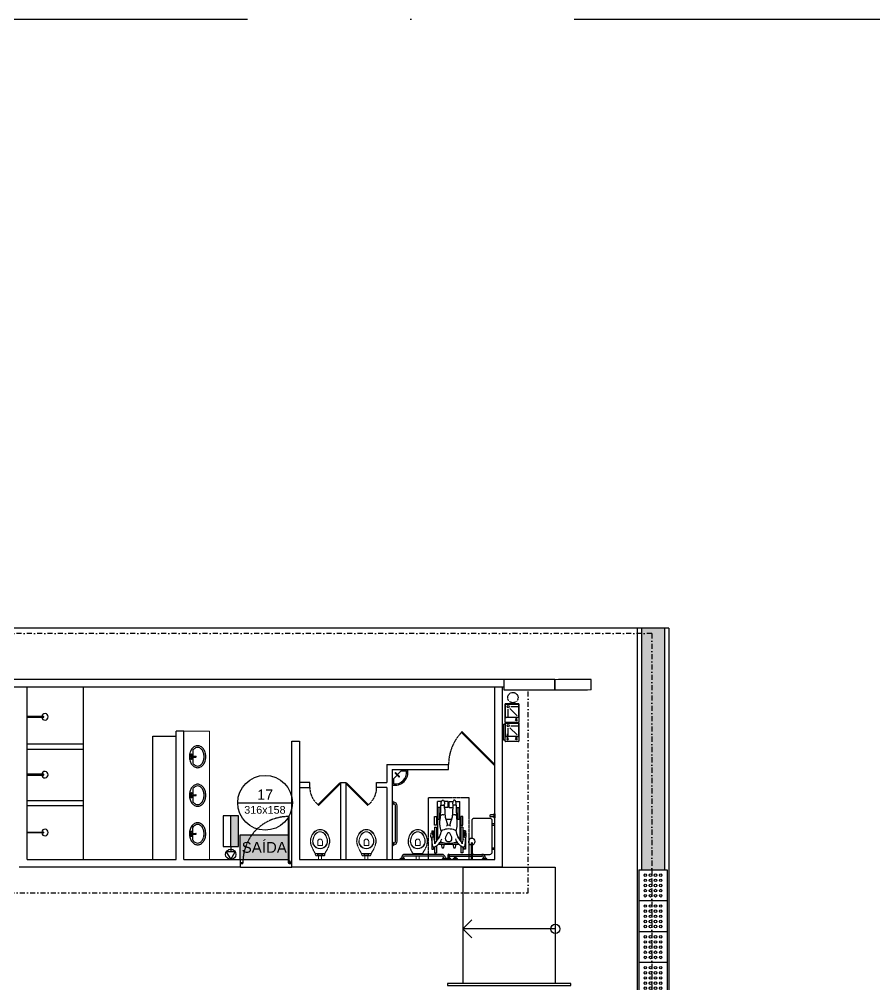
# Model space of a CAD drawing. Header units: centimetres. Extents: x -1927 to 15906, y 300 to 5931.
# Drawn here: x 9848 to 11511, y 4053 to 5931 of the extents above; entities that cross this region are included whole.
import ezdxf
from ezdxf.enums import TextEntityAlignment as Align

# ---------------------------------------------------------------- set-up
doc = ezdxf.new("R2010")
doc.units = ezdxf.units.CM
doc.header["$LTSCALE"] = 10
for name, pattern in [('DASHDOT', [25.4, 12.7, -6.35, 0, -6.35]), ('DASHDOTX2', [2, 1, -0.5, 0, -0.5]), ('HIDDEN', [9.525, 6.35, -3.175]), ('HIDDEN2', [0.1875, 0.125, -0.0625])]:
    doc.linetypes.add(name, pattern=pattern)
for name, color, linetype in [('_TERREO', 7, 'Continuous'), ('A-03_ILU', 3, 'Continuous'), ('ARQ_ALVENARIA', 1, 'Continuous'), ('ARQ_ESTRUTURA', 5, 'Continuous'), ('ARQ_PISO', 7, 'Continuous'), ('ARQ_REBOCO', 4, 'Continuous'), ('ARQ_VISTA0', 8, 'Continuous'), ('BL-SAN-01', 1, 'Continuous'), ('COBOGO', 2, 'Continuous'), ('EQUIP', 3, 'Continuous'), ('ESQUADRIA', 2, 'Continuous'), ('PAREDE', 4, 'Continuous'), ('PISOS', 8, 'Continuous'), ('PRA', 1, 'Continuous'), ('PROJ', 9, 'HIDDEN'), ('PROJ COBERTA', 8, 'DASHDOTX2'), ('PROJEÇÃO', 8, 'HIDDEN'), ('s-251', 250, 'Continuous'), ('t20_ILU', 1, 'Continuous'), ('TIPO_A-03_ILU', 3, 'Continuous'), ('VISTA1', 1, 'Continuous')]:
    doc.layers.add(name, color=color, linetype=linetype)
doc.layers.add('BANHEIRO', color=1, linetype='Continuous', lineweight=20)
doc.layers.add('HAT', color=8, linetype='Continuous', lineweight=15)
doc.styles.add('T15', font='arial.ttf', dxfattribs={"height": 0.15})
doc.styles.add('T20', font='arial.ttf', dxfattribs={"height": 0.2})

# ---------------------------------------------------------------- blocks, each defined once
blk = doc.blocks.new('*U1')
h = blk.add_hatch(color=92)
h.dxf.hatch_style = 1
h.paths.add_polyline_path([(12.59, -6.3), (12.59, 0), (-0.01, 0), (-0.01, -6.3)])
at = {"layer": 's-251', "color": 1}
blk.add_lwpolyline([(12.59, -6.3), (12.59, 0), (-0.01, 0), (-0.01, -6.3)], close=True, dxfattribs=at)
at = {"color": 255, "style": 'T20'}
blk.add_text('SAÍDA', height=2.791, dxfattribs=at).set_placement((6.29, -3.15), align=Align.MIDDLE_CENTER)
blk = doc.blocks.new('A$C1CA961C3')
h = blk.add_hatch(color=253)
h.dxf.hatch_style = 1
h.paths.add_polyline_path([(30, 85), (15, 85), (15, 25), (30, 25)])
for p, q in [((15, 25), (15, 85)), ((15, 25), (15, 15)), ((6.3, 15), (15, 0)), ((23.7, 15), (6.3, 15)), ((15, 0), (23.7, 15))]:
    blk.add_line(p, q)
blk.add_lwpolyline([(0, 85), (0, 25), (30, 25), (30, 85), (0, 85)])
blk.add_circle((15, 10), 10)
blk = doc.blocks.new('GRELHA CONCRETO')
at = {"layer": 'PISOS'}
for centre in [(0, 0), (0.1, 0), (0.2, 0), (0.3, 0), (0.4, 0), (0, -0.1), (0, -0.2), (0.1, -0.1), (0.1, -0.2), (0.2, -0.1), (0.2, -0.2), (0.3, -0.1), (0.3, -0.2), (0.4, -0.1), (0.4, -0.2), (0, -0.3), (0.1, -0.3), (0.2, -0.3), (0.3, -0.3), (0.4, -0.3)]:
    blk.add_circle(centre, 0.025, dxfattribs=at)
blk = doc.blocks.new('QCOB_VEST')
at = {"layer": 'HAT'}
h = blk.add_hatch(dxfattribs=at)
h.set_pattern_fill('GRAVEL,_O', color=251, scale=20, double=1)
h.set_pattern_definition([(131.9872, (-9023.6257, -704.9634), (-159.99996464, 180.00002683), [2.69072, -266.38176]), (175.0303, (-9025.4257, -702.96335), (240.00002103, -19.99982614), [4.61736, -457.1185]), (227.4896, (-9030.0257, -702.5634), (199.99981437, 220.00017348), [3.25576, -322.32064]), (92.7263, (-9037.8257, -697.56335), (19.999920355, -400.0000059), [4.20476, -416.27116]), (67.1663, (-9038.0257, -693.36335), (-100.00019811, -239.999928236), [4.1231, -408.18746]), (2.7263, (-9036.4257, -689.56335), (-400.0000059, -19.999920355), [4.20476, -416.27116]), (322.3058, (-9032.22574, -689.36335), (-260.00014691, 199.999808103), [5.56058, -550.49698]), (287.7447, (-9027.8257, -692.76335), (140.000215254, -439.999924625), [5.24976, -519.72642]), (238.5704, (-9026.2257, -697.76335), (-160.00016468, -259.99990073), [4.219, -417.68146]), (184.7636, (-9028.4257, -701.3634), (220.00001893, 19.99983065), [4.81664, -236.01526]), (137.6026, (-9033.22574, -701.76335), (-240.00014702, 219.99984164), [6.22896, -616.6675]), (221.1859, (-9018.0257, -697.3634), (-140.00005894, -119.99994627), [2.12602, -210.47688]), (188.5308, (-9019.6257, -698.7634), (259.9999657, 40.0001582), [4.04474, -400.43022]), (135, (-9023.626, -699.363), (-2e-15, 20.000006), [2.82842, -25.45584]), (156.8014, (-9025.0257, -701.7634), (99.9999946, -40.0000265), [1.52316, -150.7923]), (68.1986, (-9026.4257, -701.1634), (-19.9999982, -60.0000055), [2.15406, -105.54924]), (329.0362, (-9025.6257, -699.1634), (59.9999604, -40.0000497), [3.49858, -113.12046]), (198.4349, (-9022.626, -700.9634), (40.0000087, 19.999968), [2.52982, -60.71574]), (343.6105, (-9038.0257, -701.1634), (200.00004397, -59.9998542), [3.544, -350.8569]), (289.6538, (-9034.6257, -702.1634), (-79.99990495, 220.00004271), [2.97322, -294.34816]), (66.8014, (-9022.6257, -704.9634), (-40.0000265, -99.9999946), [3.0463, -149.26916]), (16.3895, (-9021.4257, -702.1634), (-200.00004397, -59.9998542), [3.544, -350.8569]), (20.556, (-9038.0257, -688.7634), (-100.0000369, -39.99991993), [3.4176, -167.46248]), (65.2249, (-9034.8257, -687.5634), (-99.99984378, -220.00006844), [2.86356, -283.49286]), (293.1986, (-9022.4257, -684.9634), (40.0000265, -99.9999946), [3.0463, -149.26916]), (342.646, (-9021.2257, -687.7634), (-260.00004038, 79.99989005), [3.35262, -331.90848]), (290.556, (-9032.2257, -684.9634), (-39.99991993, 100.0000369), [1.7088, -169.17128]), (258.6901, (-9023.6257, -684.9634), (-19.9999526, -80.000015), [1.0198, -100.96058]), (194.0362, (-9023.8257, -685.9634), (60.000011, 19.9999611), [4.1231, -78.339]), (173.991, (-9027.8257, -686.9634), (199.99999502, -19.99998635), [3.821, -378.27846]), (56.3099, (-9025.626, -697.3634), (-20.0000267, -39.9999912), [2.88444, -69.22658]), (6.8428, (-9024.0257, -694.96335), (339.99998731, 40.00015996), [5.03588, -498.55126]), (299.0546, (-9019.0257, -694.3634), (-80.00000054, 140.0000077), [2.05912, -203.85348]), (270, (-9018.026, -696.163), (-20, -20), [1.2, -18.8]), (239.7436, (-9028.2257, -687.5634), (79.99989774, 140.00004912), [2.77848, -275.0704]), (311.9872, (-9029.6257, -689.9634), (159.99996464, -180.00002683), [5.38144, -263.69104]), (0, (-9026.026, -693.963), (20, -20), [5.2, -14.8]), (34.6952, (-9020.8257, -693.9634), (-199.99988518, -140.00017219), [3.16228, -313.06548]), (105.9454, (-9018.2257, -692.1634), (-19.9999978, 80.0000025), [2.91204, -142.69016]), (152.354, (-9019.0257, -689.36335), (-379.999916144, 200.000154263), [4.7413, -469.38948]), (184.5739, (-9023.2257, -687.16335), (-260.000011166, -19.999896023), [5.01598, -496.58148])])
h.paths.add_polyline_path([(-2058.8, 1308), (-2058.8, 1287.5), (-2195, 1287.5), (-2195, 1308)], flags=17)
h.paths.add_polyline_path([(-2058.8, 1332.5), (-2058.8, 1308), (-2195, 1308), (-2195, 1287.5), (-2205, 1287.5), (-2205, 1332.5)])
h.paths.add_polyline_path([(-1960.1, 1308), (-1960.1, 1287.5), (-2058.8, 1287.5), (-2058.8, 1308)])
h.paths.add_polyline_path([(-1960.1, 1332.5), (-1960.1, 1308), (-2058.8, 1308), (-2058.8, 1332.5)])
h.paths.add_polyline_path([(-1735, 1308), (-1735, 1287.5), (-1960.1, 1287.5), (-1960.1, 1308)])
h.paths.add_polyline_path([(-1735, 1332.5), (-1735, 1308), (-1960.1, 1308), (-1960.1, 1332.5)])
h.paths.add_polyline_path([(-1354.2, 1308), (-1354.2, 1287.5), (-1495, 1287.5), (-1495, 1308)])
h.paths.add_polyline_path([(-1354.2, 1332.5), (-1354.2, 1308), (-1495, 1308), (-1495, 1332.5)])
h.paths.add_polyline_path([(1265, 1308), (1265, 1287.5), (-1354.2, 1287.5), (-1354.2, 1308)])
h.paths.add_polyline_path([(1265, 1332.5), (1265, 1308), (-1354.2, 1308), (-1354.2, 1332.5)])
h.paths.add_polyline_path([(1605, 1308), (1605, 1287.5), (1505, 1287.5), (1505, 1308)], flags=17)
h.paths.add_polyline_path([(1615, 1332.5), (1615, 1287.5), (1605, 1287.5), (1605, 1308), (1505, 1308), (1505, 1332.5)])
h.paths.add_polyline_path([(-1393.2, 1327.8), (-1396.1, 1325.7), (-1431.2, 1324.5), (-1431.3, 1325.9)], flags=16)
at = {"layer": 'PROJ'}
h = blk.add_hatch(dxfattribs=at)
h.set_pattern_fill('AR-SAND', color=251, scale=5, angle=45, style=0, double=1)
h.set_pattern_definition([(82.5, (-1755, 602.5), (-7.035, 6.59), [0, -7.6, 0, -8.5, 0, -8.125]), (52.5, (-1755, 602.5), (-3.721, 16.235), [0, -4.1, 0, -6.85, 0, -2.625]), (12.5, (-1759.349, 598.151), (10.99, 11.03), [0, -2.5, 0, -9, 0, -11.75]), (2.5, (-1759.349, 598.151), (7.525, 13.731), [0, -1.25, 0, -5.9, 0, -6.75])])
h.paths.add_polyline_path([(-1748.6, 607.5), (-1755, 607.5), (-1755, 602.5), (-1748.6, 602.5)])
at = {"layer": 'ARQ_ALVENARIA', "color": 251}
for p, q in [((-1995, 337.5), (-1995, 382.5)), ((-1755, 337.5), (-1995, 337.5))]:
    blk.add_line(p, q, dxfattribs=at)
at = {"layer": 'ARQ_ESTRUTURA', "color": 251, "ltscale": 10}
blk.add_lwpolyline([(-2105, 1020), (-2085, 1020), (-2085, 1119), (-2105, 1119)], close=True, dxfattribs=at)
at = {"layer": 'ARQ_PISO', "color": 251}
for p, q in [((-1740, 507.5), (-1740, 607.5)), ((-1755, 507.5), (-1755, 600.5)), ((-1755, 202.5), (-2090, 202.5))]:
    blk.add_line(p, q, dxfattribs=at)
at = {"layer": 'ARQ_REBOCO', "color": 251, "ltscale": 10}
for p, q in [((-2058.4, 1023.3), (-2058.4, 1048.3)), ((-2057.4, 1049.3), (-2022.4, 1049.3)), ((-2057.4, 1024.3), (-2057.4, 1047.3)), ((-2056.4, 1048.3), (-2032.4, 1048.3)), ((-2052.4, 1033.3), (-2052.4, 1047.3)), ((-2034.4, 1045.6), (-2048.5, 1031.4)), ((-2031.4, 1047.3), (-2031.4, 1024.3)), ((-2029.4, 1045.1), (-2029.4, 1043.4)), ((-2029.3, 1045.2), (-2027.8, 1044.7)), ((-2027.8, 1043.8), (-2029.3, 1043.3)), ((-2021.4, 1048.3), (-2021.4, 1023.3)), ((-2021.3, 1023.3), (-2021.3, 1048.3)), ((-2020.3, 1049.3), (-1985.3, 1049.3)), ((-2020.3, 1024.3), (-2020.3, 1047.3)), ((-2019.3, 1048.3), (-1995.3, 1048.3)), ((-2015.3, 1033.3), (-2015.3, 1047.3)), ((-1997.3, 1045.6), (-2011.4, 1031.4)), ((-1994.3, 1047.3), (-1994.3, 1027.8)), ((-1992.3, 1045.1), (-1992.3, 1043.4)), ((-1992.2, 1045.2), (-1990.7, 1044.7)), ((-1990.7, 1043.8), (-1992.2, 1043.3)), ((-1984.3, 1048.3), (-1984.3, 1023.3)), ((-2105, 1020), (-2105, -1020)), ((-2090, 1020), (-2090, -1020)), ((-1740, 1017.5), (-2090, 1017.5)), ((-2022.4, 1022.3), (-2057.4, 1022.3)), ((-2032.4, 1023.3), (-2056.4, 1023.3)), ((-2032.4, 1028.3), (-2047.4, 1028.3)), ((-2018.3, 1022.3), (-2020.3, 1022.3)), ((-1995.3, 1023.3), (-2019.3, 1023.3)), ((-2018.3, 1019.3), (-2018.3, 1022.3)), ((-1987.3, 1022.3), (-2018.3, 1022.3)), ((-1987.3, 1019.3), (-2018.3, 1019.3)), ((-1995.3, 1028.3), (-2010.3, 1028.3)), ((-1989.3, 1027.8), (-1999.3, 1027.8)), ((-1989.3, 1026.8), (-1999.3, 1026.8)), ((-1994.3, 1026.8), (-1994.3, 1024.3)), ((-1985.3, 1022.3), (-1987.3, 1022.3)), ((-1987.3, 1022.3), (-1987.3, 1019.3)), ((-1740, 1017.5), (-1740, 607.5)), ((-1755, 1002.5), (-2090, 1002.5)), ((-1755, 622.5), (-1755, 1002.5)), ((-1787.1, 958.3), (-1755, 958.3)), ((-1755, 958.3), (-1755, 956.7)), ((-1799.9, 946.9), (-1806.1, 946.5)), ((-1806, 943.5), (-1804.7, 943.6)), ((-1804.7, 943.6), (-1800.3, 943.1)), ((-1803.7, 943.3), (-1804.2, 942.4)), ((-1804.2, 942.4), (-1803.6, 942.1)), ((-1803.6, 942.1), (-1803, 942)), ((-1803, 942), (-1801.7, 941.4)), ((-1801.7, 941.4), (-1800.5, 941.1)), ((-1800.5, 941.1), (-1799.6, 941.1)), ((-1796.6, 945.2), (-1799.9, 946.9)), ((-1799.6, 941.1), (-1798.4, 941.4)), ((-1797, 945), (-1775, 945)), ((-1755, 956.7), (-1787.1, 956.7)), ((-1779.9, 942), (-1775, 942)), ((-1779.7, 940), (-1768, 940)), ((-1775, 945), (-1775, 942)), ((-1930, 912.5), (-1940, 912.5)), ((-1940, 792.5), (-1940, 912.5)), ((-1930, 802.5), (-1930, 912.5)), ((-1940, 792.5), (-1905, 792.5)), ((-1930, 802.5), (-1755, 802.5)), ((-1895, 792.5), (-1755, 792.5)), ((-1905, 702.5), (-1905, 712.5)), ((-1905, 712.5), (-1755, 712.5)), ((-1905, 702.5), (-1755, 702.5)), ((-1985, 607.5), (-1985, 622.5)), ((-1985, 622.5), (-1755, 622.5)), ((-1740, 607.5), (-1985, 607.5)), ((-1740, 507.5), (-1755, 507.5)), ((-1755, 397.5), (-1755, 507.5)), ((-1740, 507.5), (-1740, 77.5)), ((-1967.3, 415), (-1955.8, 415)), ((-1955.8, 411.2), (-1955.8, 421)), ((-1954.3, 411.2), (-1954.3, 421)), ((-1954.3, 415), (-1942.7, 415)), ((-1892.3, 415), (-1880.8, 415)), ((-1880.8, 411.2), (-1880.8, 421)), ((-1879.3, 411.2), (-1879.3, 421)), ((-1879.3, 415), (-1867.7, 415)), ((-1805.7, 415), (-1817.3, 415)), ((-1805.7, 411.2), (-1805.7, 421)), ((-1804.2, 411.2), (-1804.2, 421)), ((-1792.7, 415), (-1804.2, 415)), ((-2005, 397.5), (-2005, 382.5)), ((-1755, 397.5), (-2005, 397.5)), ((-1755, 382.5), (-2005, 382.5)), ((-1755, 92.5), (-1755, 382.5)), ((-1970, 202.5), (-1980, 202.5)), ((-1980, 92.5), (-1980, 202.5)), ((-1970, 92.5), (-1970, 202.5)), ((-1860, 202.5), (-1870, 202.5)), ((-1870, 92.5), (-1870, 202.5)), ((-1860, 92.5), (-1860, 202.5)), ((-2033.3, 124.6), (-2033.3, 92.5)), ((-2031.7, 92.5), (-2031.7, 124.6)), ((-1920.8, 124.6), (-1920.8, 92.5)), ((-1919.2, 92.5), (-1919.2, 124.6)), ((-1808.3, 92.5), (-1808.3, 124.6)), ((-1806.7, 124.6), (-1806.7, 92.5)), ((-1755, 92.5), (-2090, 92.5)), ((-2033.3, 92.5), (-2031.7, 92.5)), ((-1920.8, 92.5), (-1919.2, 92.5)), ((-1806.7, 92.5), (-1808.3, 92.5))]:
    blk.add_line(p, q, dxfattribs=at)
blk.add_lwpolyline([(-1895, 792.5), (-1895, 772.5), (-1905, 772.5), (-1905, 792.5)], dxfattribs=at)
blk.add_lwpolyline([(-1905, 642.5), (-1905, 622.5), (-1895, 622.5), (-1895, 642.5)], close=True, dxfattribs=at)
for centre, radius in [((-2026.4, 1044.3), 1.42), ((-2026.4, 1044.3), 0.596), ((-1989.3, 1044.3), 1.42), ((-1989.3, 1044.3), 0.596), ((-2052.4, 1028.3), 2.23), ((-2015.3, 1028.3), 2.23), ((-1959, 412.2), 1.34), ((-1951.1, 412.2), 1.34), ((-1884, 412.2), 1.34), ((-1876.1, 412.2), 1.34), ((-1808.9, 412.2), 1.34), ((-1801, 412.2), 1.34), ((-1959, 412.2), 0.926), ((-1951.1, 412.2), 0.926), ((-1884, 412.2), 0.926), ((-1876.1, 412.2), 0.926), ((-1808.9, 412.2), 0.926), ((-1801, 412.2), 0.926)]:
    blk.add_circle(centre, radius, dxfattribs=at)
for centre, radius, start, end in [((-2057.4, 1048.3), 1, 90, 180), ((-2056.4, 1047.3), 1, 90, 180), ((-2032.4, 1047.3), 1, 0, 90), ((-2029.3, 1045.1), 0.1, 71.5651, 180), ((-2029.3, 1043.4), 0.1, 180, 288.4349), ((-2022.4, 1048.3), 1, 0, 90), ((-2020.3, 1048.3), 1, 90, 180), ((-2019.3, 1047.3), 1, 90, 180), ((-1995.3, 1047.3), 1, 0, 90), ((-1992.2, 1045.1), 0.1, 71.5651, 180), ((-1992.2, 1043.4), 0.1, 180, 288.4349), ((-1985.3, 1048.3), 1, 0, 90), ((-2057.4, 1023.3), 1, 180, 270), ((-2056.4, 1024.3), 1, 180, 270), ((-2032.4, 1024.3), 1, 270, 0), ((-2022.4, 1023.3), 1, 270, 0), ((-2020.3, 1023.3), 1, 180, 270), ((-2019.3, 1024.3), 1, 180, 270), ((-1999.3, 1027.3), 0.5, 90, 270), ((-1995.3, 1024.3), 1, 270, 0), ((-1989.3, 1027.3), 1.47, 199.9134, 160.0866), ((-1989.3, 1027.3), 0.499, 270, 90), ((-1985.3, 1023.3), 1, 270, 0), ((-1789.8, 957.5), 6.38, 7.3661, 352.6339), ((-1787.1, 957.5), 0.818, 90, 270), ((-1794.5, 941.9), 3.96, 130.4862, 192.9567), ((-1797.8, 926), 15, 79.3199, 92.1342), ((-1796.4, 944.2), 1, 86.0057, 130.4862), ((-1783.3, 1132.2), 187.5, 266.0057, 269.9744), ((-1786.3, 962), 22.9, 248.2716, 272.516), ((-1783.8, 940.7), 4.09, 345.9638, 115.9654), ((-1779.8, 939.7), 0.000000000599, 337.2513, 157.0488), ((-1959.9, 421.7), 17.2, 126.5525, 150.8076), ((-1959.9, 421.7), 13.9, 126.5525, 150.8076), ((-1957, 417.7), 22.2, 107.0712, 126.5525), ((-1957, 417.7), 18.9, 107.0712, 126.5525), ((-1955, 411.3), 28.8, 90, 107.0712), ((-1955, 411.3), 25.6, 90, 107.0712), ((-1955, 411.3), 28.8, 72.9288, 90), ((-1955, 411.3), 25.6, 72.9288, 90), ((-1953, 417.7), 18.9, 53.4475, 72.9288), ((-1953, 417.7), 22.2, 53.4475, 72.9288), ((-1950.1, 421.7), 13.9, 29.1924, 53.4475), ((-1950.1, 421.7), 17.2, 29.1924, 53.4475), ((-1884.9, 421.7), 17.2, 126.5525, 150.8076), ((-1884.9, 421.7), 13.9, 126.5525, 150.8076), ((-1882, 417.7), 22.2, 107.0712, 126.5525), ((-1882, 417.7), 18.9, 107.0712, 126.5525), ((-1880, 411.3), 28.8, 90, 107.0712), ((-1880, 411.3), 25.6, 90, 107.0712), ((-1880, 411.3), 28.8, 72.9288, 90), ((-1880, 411.3), 25.6, 72.9288, 90), ((-1878, 417.7), 18.9, 53.4475, 72.9288), ((-1878, 417.7), 22.2, 53.4475, 72.9288), ((-1875.1, 421.7), 13.9, 29.1924, 53.4475), ((-1875.1, 421.7), 17.2, 29.1924, 53.4475), ((-1809.9, 421.7), 17.2, 126.5525, 150.8076), ((-1809.9, 421.7), 13.9, 126.5525, 150.8076), ((-1807, 417.7), 22.2, 107.0712, 126.5525), ((-1807, 417.7), 18.9, 107.0712, 126.5525), ((-1805, 411.3), 28.8, 90, 107.0712), ((-1805, 411.3), 25.6, 90, 107.0712), ((-1805, 411.3), 28.8, 72.9288, 90), ((-1805, 411.3), 25.6, 72.9288, 90), ((-1803, 417.7), 18.9, 53.4475, 72.9288), ((-1803, 417.7), 22.2, 53.4475, 72.9288), ((-1800.1, 421.7), 13.9, 29.1924, 53.4475), ((-1800.1, 421.7), 17.2, 29.1924, 53.4475), ((-1964.5, 424.3), 11.9, 150.8076, 180), ((-1964.5, 424.3), 11.9, 180, 209.1924), ((-1959.9, 426.8), 17.2, 209.1924, 233.4475), ((-1964.5, 424.3), 8.66, 150.8076, 180), ((-1964.5, 424.3), 8.66, 180, 209.1924), ((-1959.9, 426.8), 13.9, 209.1924, 233.4475), ((-1957, 430.8), 18.9, 233.4475, 236.7796), ((-1955, 421), 0.737, 0, 180), ((-1953, 430.8), 18.9, 303.2204, 306.5525), ((-1950.1, 426.8), 13.9, 306.5525, 330.8076), ((-1950.1, 426.8), 17.2, 306.5525, 330.8076), ((-1945.5, 424.3), 8.66, 0, 29.1924), ((-1945.5, 424.3), 8.66, 330.8076, 0), ((-1945.5, 424.3), 11.9, 0, 29.1924), ((-1945.5, 424.3), 11.9, 330.8076, 0), ((-1889.5, 424.3), 11.9, 150.8076, 180), ((-1889.5, 424.3), 11.9, 180, 209.1924), ((-1884.9, 426.8), 17.2, 209.1924, 233.4475), ((-1889.5, 424.3), 8.66, 150.8076, 180), ((-1889.5, 424.3), 8.66, 180, 209.1924), ((-1884.9, 426.8), 13.9, 209.1924, 233.4475), ((-1882, 430.8), 18.9, 233.4475, 236.7796), ((-1880, 421), 0.737, 0, 180), ((-1878, 430.8), 18.9, 303.2204, 306.5525), ((-1875.1, 426.8), 13.9, 306.5525, 330.8076), ((-1875.1, 426.8), 17.2, 306.5525, 330.8076), ((-1870.5, 424.3), 8.66, 0, 29.1924), ((-1870.5, 424.3), 8.66, 330.8076, 0), ((-1870.5, 424.3), 11.9, 0, 29.1924), ((-1870.5, 424.3), 11.9, 330.8076, 0), ((-1814.5, 424.3), 11.9, 150.8076, 180), ((-1814.5, 424.3), 11.9, 180, 209.1924), ((-1809.9, 426.8), 17.2, 209.1924, 233.4475), ((-1814.5, 424.3), 8.66, 150.8076, 180), ((-1814.5, 424.3), 8.66, 180, 209.1924), ((-1809.9, 426.8), 13.9, 209.1924, 233.4475), ((-1807, 430.8), 18.9, 233.4475, 236.7796), ((-1805, 421), 0.737, 0, 180), ((-1803, 430.8), 18.9, 303.2204, 306.5525), ((-1800.1, 426.8), 13.9, 306.5525, 330.8076), ((-1800.1, 426.8), 17.2, 306.5525, 330.8076), ((-1795.5, 424.3), 8.66, 0, 29.1924), ((-1795.5, 424.3), 8.66, 330.8076, 0), ((-1795.5, 424.3), 11.9, 0, 29.1924), ((-1795.5, 424.3), 11.9, 330.8076, 0), ((-1957, 430.8), 22.2, 233.4475, 252.9288), ((-1955, 437.2), 28.8, 252.9288, 270), ((-1955, 411.2), 0.737, 180, 0), ((-1955, 437.2), 28.8, 270, 287.0712), ((-1953, 430.8), 22.2, 287.0712, 306.5525), ((-1882, 430.8), 22.2, 233.4475, 252.9288), ((-1880, 437.2), 28.8, 252.9288, 270), ((-1880, 411.2), 0.737, 180, 0), ((-1880, 437.2), 28.8, 270, 287.0712), ((-1878, 430.8), 22.2, 287.0712, 306.5525), ((-1807, 430.8), 22.2, 233.4475, 252.9288), ((-1805, 437.2), 28.8, 252.9288, 270), ((-1805, 411.2), 0.737, 180, 0), ((-1805, 437.2), 28.8, 270, 287.0712), ((-1803, 430.8), 22.2, 287.0712, 306.5525), ((-2032.5, 127.3), 6.38, 277.3661, 262.6339), ((-1920, 127.3), 6.38, 277.3661, 262.6339), ((-1807.5, 127.3), 6.38, 277.3661, 262.6339), ((-2032.5, 124.6), 0.818, 0, 180), ((-1920, 124.6), 0.818, 0, 180), ((-1807.5, 124.6), 0.818, 0, 180)]:
    blk.add_arc(centre, radius, start, end, dxfattribs=at)
at = {"layer": 'ARQ_VISTA0', "color": 251}
blk.add_lwpolyline([(-1514, 910), (-1510, 910), (-1510, 1150), (-1514, 1150)], close=True, dxfattribs=at)
at = {"layer": 'BANHEIRO', "color": 251}
for p, q in [((-1761.7, 855.5), (-1755, 855.5)), ((-1761.7, 849.5), (-1755, 849.5)), ((-1763.8, 748.9), (-1763.8, 756.1)), ((-1762, 744.3), (-1762, 760.7)), ((-1762, 755.5), (-1755, 755.5)), ((-1762, 749.5), (-1755, 749.5)), ((-1763.8, 666.1), (-1763.8, 658.9)), ((-1762, 670.7), (-1762, 654.3)), ((-1762, 665.5), (-1755, 665.5)), ((-1762, 659.5), (-1755, 659.5)), ((-1755, 447.5), (-2005, 447.5)), ((-2005, 447.5), (-2005, 397.5))]:
    blk.add_line(p, q, dxfattribs=at)
for points in [[(-1765, 862), (-1767.6, 862.4, -0.047116), (-1767.7, 862.4, -0.044891), (-1767.7, 862.5), (-1771.4, 864.5, 0.036783), (-1773.4, 865.7, 0.0196), (-1777.4, 867.8, 0.056836), (-1783.4, 870.3, 0.089116), (-1793.4, 871.3, 0.095425), (-1803.4, 868, 0.091656), (-1810, 862.5, 0.16072), (-1813.4, 852.5, 0.16072), (-1810, 842.5, 0.091656), (-1803.4, 836.9, 0.095425), (-1793.4, 833.7, 0.089116), (-1783.4, 834.7, 0.056836), (-1777.4, 837.2, 0.0196), (-1773.4, 839.3, 0.036783), (-1771.4, 840.5), (-1767.7, 842.5, -0.044891), (-1767.7, 842.6, -0.047116), (-1767.6, 842.6), (-1765, 843)], [(-1771.4, 864.5), (-1773.4, 865.6, 0.0204), (-1777.4, 867.5, 0.050595), (-1783.4, 869.8, 0.089432), (-1793.4, 870.6, 0.098712), (-1803.4, 867.2, 0.072481), (-1809.1, 862.5, 0.182574), (-1812.7, 852.5, 0.182574), (-1809.1, 842.5, 0.072481), (-1803.4, 837.8, 0.098712), (-1793.4, 834.3, 0.089432), (-1783.4, 835.1, 0.050595), (-1777.4, 837.5, 0.0204), (-1773.4, 839.4), (-1771.4, 840.5)], [(-1767.7, 862.4), (-1767.4, 862.3, -0.269143), (-1766.4, 860.5), (-1766.4, 844.5, -0.269143), (-1767.4, 842.7), (-1767.7, 842.6)], [(-1765, 861, 0.039426), (-1766.5, 861.3)], [(-1765, 856), (-1765.4, 856, -0.414214), (-1766.4, 857)], [(-1766.4, 848, -0.414214), (-1765.4, 849), (-1765, 849)], [(-1766.5, 843.7, 0.039426), (-1765, 844, 0.039426)], [(-1762, 760.7, 0.110292), (-1764.7, 762), (-1767.6, 762.4, -0.047116), (-1767.7, 762.4, -0.044891), (-1767.7, 762.5), (-1771.4, 764.5, 0.036783), (-1773.4, 765.7, 0.0196), (-1777.4, 767.8, 0.056836), (-1783.4, 770.3, 0.089116), (-1793.4, 771.3, 0.095425), (-1803.4, 768, 0.091656), (-1810, 762.5, 0.16072), (-1813.4, 752.5, 0.16072), (-1810, 742.5, 0.091656), (-1803.4, 736.9, 0.095425), (-1793.4, 733.7, 0.089116), (-1783.4, 734.7, 0.056836), (-1777.4, 737.2, 0.0196), (-1773.4, 739.3, 0.036783), (-1771.4, 740.5), (-1767.7, 742.5, -0.044891), (-1767.7, 742.6, -0.047116), (-1767.6, 742.6), (-1764.7, 743, 0.110292), (-1762, 744.3, 0.110292)], [(-1771.4, 764.5), (-1773.4, 765.6, 0.0204), (-1777.4, 767.5, 0.050595), (-1783.4, 769.8, 0.089432), (-1793.4, 770.6, 0.098712), (-1803.4, 767.2, 0.072481), (-1809.1, 762.5, 0.182574), (-1812.7, 752.5, 0.182574), (-1809.1, 742.5, 0.072481), (-1803.4, 737.8, 0.098712), (-1793.4, 734.3, 0.089432), (-1783.4, 735.1, 0.050595), (-1777.4, 737.5, 0.0204), (-1773.4, 739.4), (-1771.4, 740.5)], [(-1767.7, 762.4), (-1767.4, 762.3, -0.269143), (-1766.4, 760.5), (-1766.4, 744.5, -0.269143), (-1767.4, 742.7), (-1767.7, 742.6)], [(-1762, 759.5, 0.068652), (-1763.4, 760.5, 0.082359), (-1766.5, 761.3)], [(-1762, 757.2, 0.15436), (-1763.2, 757.6), (-1766.4, 757.6)], [(-1766.4, 748, -0.414214), (-1765.4, 749), (-1764.1, 749, -0.226163), (-1763.6, 748.7, 0.733322), (-1762.9, 749), (-1762.9, 756, 0.733322), (-1763.6, 756.3, -0.226163), (-1764.1, 756), (-1765.4, 756, -0.414214), (-1766.4, 757)], [(-1766.5, 743.7, 0.082359), (-1763.4, 744.5, 0.068652), (-1762, 745.5, 0.068652)], [(-1766.4, 747.4), (-1763.2, 747.4, 0.15436), (-1762, 747.8, 0.15436)], [(-1762, 654.3, -0.110292), (-1764.7, 653), (-1767.6, 652.6, 0.047116), (-1767.7, 652.6, 0.044891), (-1767.7, 652.5), (-1771.4, 650.5, -0.036783), (-1773.4, 649.3, -0.0196), (-1777.4, 647.2, -0.056836), (-1783.4, 644.7, -0.089116), (-1793.4, 643.7, -0.095425), (-1803.4, 646.9, -0.091656), (-1810, 652.5, -0.16072), (-1813.4, 662.5, -0.16072), (-1810, 672.5, -0.091656), (-1803.4, 678, -0.095425), (-1793.4, 681.3, -0.089116), (-1783.4, 680.3, -0.056836), (-1777.4, 677.8, -0.0196), (-1773.4, 675.7, -0.036783), (-1771.4, 674.5), (-1767.7, 672.5, 0.044891), (-1767.7, 672.4, 0.047116), (-1767.6, 672.4), (-1764.7, 672, -0.110292), (-1762, 670.7, -0.110292)], [(-1771.4, 650.5), (-1773.4, 649.4, -0.0204), (-1777.4, 647.5, -0.050595), (-1783.4, 645.1, -0.089432), (-1793.4, 644.3, -0.098712), (-1803.4, 647.8, -0.072481), (-1809.1, 652.5, -0.182574), (-1812.7, 662.5, -0.182574), (-1809.1, 672.5, -0.072481), (-1803.4, 677.2, -0.098712), (-1793.4, 680.7, -0.089432), (-1783.4, 679.8, -0.050595), (-1777.4, 677.5, -0.0204), (-1773.4, 675.6), (-1771.4, 674.5)], [(-1767.7, 652.6), (-1767.4, 652.7, 0.269143), (-1766.4, 654.5), (-1766.4, 670.5, 0.269143), (-1767.4, 672.3), (-1767.7, 672.4)], [(-1766.5, 671.3, -0.082359), (-1763.4, 670.5, -0.068652), (-1762, 669.5, -0.068652)], [(-1766.4, 667.6), (-1763.2, 667.6, -0.15436), (-1762, 667.2, -0.15436)], [(-1766.4, 667, 0.414214), (-1765.4, 666), (-1764.1, 666, 0.226163), (-1763.6, 666.3, -0.733322), (-1762.9, 666), (-1762.9, 659, -0.733322), (-1763.6, 658.7, 0.226163), (-1764.1, 659), (-1765.4, 659, 0.414214), (-1766.4, 658)], [(-1762, 657.8, -0.15436), (-1763.2, 657.4), (-1766.4, 657.4)], [(-1762, 655.5, -0.068652), (-1763.4, 654.5, -0.082359), (-1766.5, 653.7)]]:
    blk.add_lwpolyline(points, format="xyb", dxfattribs=at)
for points in [[(-1809.1, 852.5, 0.247323), (-1803.4, 842.3, 0.098952), (-1793.4, 838.2, 0.167831), (-1783.4, 839.7, 0.278895), (-1775.6, 852.5, 0.278895), (-1783.4, 865.3, 0.167831), (-1793.4, 866.8, 0.098952), (-1803.4, 862.7, 0.247323)], [(-1783.4, 864.4, 0.185303), (-1793.4, 866.1, 0.106842), (-1803.4, 862, 0.250606), (-1808.6, 852.5, 0.250606), (-1803.4, 843, 0.106842), (-1793.4, 838.8, 0.185303), (-1783.4, 840.6, 0.264523), (-1776.4, 852.5, 0.264523)], [(-1790.2, 857), (-1782.2, 857), (-1782.2, 848), (-1790.2, 848, -1)], [(-1809.1, 752.5, 0.247323), (-1803.4, 742.3, 0.098952), (-1793.4, 738.2, 0.167831), (-1783.4, 739.7, 0.278895), (-1775.6, 752.5, 0.278895), (-1783.4, 765.3, 0.167831), (-1793.4, 766.8, 0.098952), (-1803.4, 762.7, 0.247323)], [(-1783.4, 764.4, 0.185303), (-1793.4, 766.1, 0.106842), (-1803.4, 762, 0.250606), (-1808.6, 752.5, 0.250606), (-1803.4, 743, 0.106842), (-1793.4, 738.8, 0.185303), (-1783.4, 740.6, 0.264523), (-1776.4, 752.5, 0.264523)], [(-1790.2, 757), (-1782.2, 757), (-1782.2, 748), (-1790.2, 748, -1)], [(-1809.1, 662.5, -0.247323), (-1803.4, 672.7, -0.098952), (-1793.4, 676.8, -0.167831), (-1783.4, 675.3, -0.278895), (-1775.6, 662.5, -0.278895), (-1783.4, 649.7, -0.167831), (-1793.4, 648.2, -0.098952), (-1803.4, 652.3, -0.247323)], [(-1783.4, 650.6, -0.185303), (-1793.4, 648.8, -0.106842), (-1803.4, 653, -0.250606), (-1808.6, 662.5, -0.250606), (-1803.4, 672, -0.106842), (-1793.4, 676.2, -0.185303), (-1783.4, 674.4, -0.264523), (-1776.4, 662.5, -0.264523)], [(-1790.2, 658), (-1782.2, 658), (-1782.2, 667), (-1790.2, 667, 1)]]:
    blk.add_lwpolyline(points, format="xyb", close=True, dxfattribs=at)
for points in [[(-1765, 857.6), (-1766.4, 857.6)], [(-1766.4, 847.4), (-1765, 847.4)], [(-1763.2, 757.6), (-1762, 757.6)], [(-1762, 747.4), (-1763.2, 747.4)], [(-1762, 667.6), (-1763.2, 667.6)], [(-1763.2, 657.4), (-1762, 657.4)]]:
    blk.add_lwpolyline(points, dxfattribs=at)
at = {"layer": 'BL-SAN-01', "color": 251}
for p, q in [((-1818, 940), (-1818, 936)), ((-1818, 940), (-1792.7, 940)), ((-1811, 945), (-1811, 942)), ((-1811, 945), (-1806.6, 945)), ((-1811, 942), (-1803.1, 942)), ((-1806.9, 944.4), (-1808.2, 943.4)), ((-1808.2, 943.4), (-1808.2, 943)), ((-1808.2, 943), (-1808.2, 943)), ((-1808.2, 943), (-1807.9, 942.7)), ((-1807.9, 942.7), (-1807.5, 942.8)), ((-1807.5, 942.8), (-1807.1, 942.8)), ((-1807.1, 942.8), (-1806.6, 943)), ((-1806.1, 946.5), (-1806.9, 944.4)), ((-1806.6, 943), (-1806, 943.5)), ((-1768, 940), (-1768, 936)), ((-1870.4, 924.5), (-1870.6, 922.5)), ((-1870.6, 922.5), (-1869.4, 921.9)), ((-1869.2, 925.6), (-1870.4, 924.5)), ((-1869.4, 921.9), (-1867.9, 921.4)), ((-1867.4, 926.6), (-1869.2, 925.6)), ((-1833, 934), (-1868, 934)), ((-1868, 926.3), (-1868, 934)), ((-1868, 913.7), (-1868, 921.5)), ((-1867.9, 921.4), (-1866.9, 920.9)), ((-1867, 926.7), (-1867.4, 926.6)), ((-1864.8, 927.2), (-1867, 926.7)), ((-1866.9, 920.9), (-1865.9, 920.5)), ((-1865.9, 920.5), (-1864.8, 920.3)), ((-1862.7, 926.9), (-1864.8, 927.2)), ((-1863.5, 920.3), (-1862.6, 920.7)), ((-1861.8, 927), (-1862.7, 926.9)), ((-1862.6, 920.7), (-1861.2, 921.6)), ((-1860.8, 927.1), (-1861.8, 927)), ((-1860.8, 927.6), (-1860.8, 920.9)), ((-1856.8, 927.6), (-1860.8, 927.6)), ((-1860.8, 920.9), (-1855.4, 920.9)), ((-1856.6, 927.8), (-1856.8, 927.6)), ((-1846.5, 927.8), (-1856.6, 927.8)), ((-1856, 927.8), (-1856, 934)), ((-1833, 931), (-1856, 931)), ((-1856, 913.7), (-1856, 920.9)), ((-1855.4, 920.9), (-1855, 920.7)), ((-1855, 920.7), (-1854.5, 920.7)), ((-1854.1, 920.4), (-1853.2, 920.4)), ((-1853.2, 920.4), (-1852.8, 920.2)), ((-1846.1, 928), (-1846.5, 927.8)), ((-1845.6, 928), (-1846.1, 928)), ((-1845.4, 928.2), (-1845.6, 928)), ((-1845.2, 928.2), (-1845.4, 928.2)), ((-1845, 928.5), (-1845.2, 928.2)), ((-1834.9, 928.5), (-1845, 928.5)), ((-1834.7, 928.7), (-1834.9, 928.5)), ((-1833.4, 928.7), (-1834.7, 928.7)), ((-1832.9, 928.9), (-1833.4, 928.7)), ((-1833, 934), (-1794.4, 934)), ((-1833, 934), (-1833, 928.9)), ((-1832, 928.9), (-1832.9, 928.9)), ((-1831.6, 929.1), (-1832, 928.9)), ((-1831.4, 929.1), (-1831.6, 929.1)), ((-1831.1, 929.4), (-1831.4, 929.1)), ((-1822.2, 929.4), (-1831.1, 929.4)), ((-1820.5, 929.1), (-1822.2, 929.4)), ((-1819.3, 929.1), (-1820.5, 929.1)), ((-1819.1, 928.9), (-1819.3, 929.1)), ((-1810.2, 927), (-1819.1, 928.9)), ((-1818, 936), (-1791.5, 936)), ((-1788, 923.2), (-1788, 929.4)), ((-1785, 893), (-1785, 932)), ((-1781.8, 936), (-1768, 936)), ((-1870.6, 902.5), (-1869.4, 903.1)), ((-1870.4, 900.5), (-1870.6, 902.5)), ((-1869.4, 903.1), (-1867.9, 903.6)), ((-1856, 913.7), (-1868, 913.7)), ((-1856, 911.3), (-1868, 911.3)), ((-1868, 911.3), (-1868, 903.5)), ((-1867.9, 903.6), (-1866.9, 904.1)), ((-1866.9, 904.1), (-1865.9, 904.5)), ((-1865.9, 904.5), (-1864.8, 904.7)), ((-1864.8, 920.3), (-1863.5, 920.3)), ((-1864.8, 904.7), (-1863.5, 904.7)), ((-1863.5, 904.7), (-1862.6, 904.3)), ((-1862.6, 904.3), (-1861.2, 903.4)), ((-1860.8, 904.1), (-1855.4, 904.1)), ((-1860.8, 897.4), (-1860.8, 904.1)), ((-1856, 911.3), (-1856, 904.1)), ((-1855.4, 904.1), (-1855, 904.3)), ((-1855, 904.3), (-1854.5, 904.3)), ((-1854.1, 904.6), (-1853.2, 904.6)), ((-1853.2, 904.6), (-1852.8, 904.8)), ((-1852.8, 920.2), (-1852.3, 920.2)), ((-1852.8, 904.8), (-1852.3, 904.8)), ((-1852.3, 920.2), (-1851.9, 920)), ((-1852.3, 904.8), (-1851.9, 905)), ((-1851.9, 920), (-1843, 920)), ((-1851.9, 905), (-1843, 905)), ((-1843, 920), (-1842.7, 919.8)), ((-1843, 905), (-1842.7, 905.2)), ((-1842.7, 919.8), (-1841.2, 919.8)), ((-1842.7, 905.2), (-1841.2, 905.2)), ((-1841.2, 919.8), (-1841, 919.5)), ((-1841.2, 905.2), (-1841, 905.5)), ((-1841, 919.5), (-1838.3, 919.5)), ((-1841, 905.5), (-1838.3, 905.5)), ((-1838.3, 919.5), (-1838.1, 919.3)), ((-1838.3, 905.5), (-1838.1, 905.7)), ((-1838.1, 919.3), (-1837.6, 919.3)), ((-1838.1, 905.7), (-1837.6, 905.7)), ((-1837.6, 919.3), (-1837.4, 919.1)), ((-1837.6, 905.7), (-1837.4, 905.9)), ((-1837.4, 919.1), (-1836.5, 919.1)), ((-1837.4, 905.9), (-1836.5, 905.9)), ((-1836.5, 919.1), (-1836.3, 918.9)), ((-1836.5, 905.9), (-1836.3, 906.1)), ((-1836.3, 918.9), (-1835.8, 918.9)), ((-1836.3, 906.1), (-1835.8, 906.1)), ((-1835.8, 918.9), (-1835.6, 918.7)), ((-1835.8, 906.1), (-1835.6, 906.3)), ((-1835.6, 918.7), (-1834.7, 918.7)), ((-1835.6, 906.3), (-1834.7, 906.3)), ((-1834.7, 918.7), (-1834.7, 918.4)), ((-1834.7, 918.4), (-1834.3, 918.4)), ((-1834.7, 906.3), (-1834.7, 906.6)), ((-1834.7, 906.6), (-1834.3, 906.6)), ((-1834.3, 918.4), (-1834.3, 918.2)), ((-1834.3, 918.2), (-1833.6, 918.2)), ((-1834.3, 906.6), (-1834.3, 906.8)), ((-1834.3, 906.8), (-1833.6, 906.8)), ((-1833.6, 918.2), (-1833.4, 918)), ((-1833.6, 906.8), (-1833.4, 907)), ((-1833.4, 918), (-1833.2, 918)), ((-1833.4, 907), (-1833.2, 907)), ((-1833.2, 918), (-1832.9, 917.8)), ((-1833.2, 907), (-1832.9, 907.2)), ((-1833, 917.8), (-1833, 907.2)), ((-1832.9, 917.8), (-1832.3, 917.8)), ((-1832.9, 907.2), (-1832.3, 907.2)), ((-1832.3, 917.8), (-1832.3, 917.5)), ((-1832.3, 917.5), (-1831.8, 917.5)), ((-1832.3, 907.2), (-1832.3, 907.5)), ((-1832.3, 907.5), (-1831.8, 907.5)), ((-1831.8, 917.5), (-1831.6, 917.3)), ((-1831.8, 907.5), (-1831.6, 907.7)), ((-1831.6, 917.3), (-1831.1, 917.3)), ((-1831.6, 907.7), (-1831.1, 907.7)), ((-1831.1, 917.3), (-1831.1, 917.1)), ((-1831.1, 917.1), (-1830.7, 917.1)), ((-1831.1, 907.7), (-1831.1, 907.9)), ((-1831.1, 907.9), (-1830.7, 907.9)), ((-1830.7, 917.1), (-1830.5, 916.9)), ((-1830.7, 907.9), (-1830.5, 908.1)), ((-1830.5, 916.9), (-1829.8, 916.9)), ((-1830.5, 908.1), (-1829.8, 908.1)), ((-1829.8, 916.9), (-1829.6, 916.6)), ((-1829.8, 908.1), (-1829.6, 908.4)), ((-1829.6, 916.6), (-1829.4, 916.4)), ((-1829.6, 908.4), (-1829.4, 908.6)), ((-1829.4, 916.4), (-1828, 916.4)), ((-1829.4, 908.6), (-1828, 908.6)), ((-1828, 916.4), (-1827.8, 916.2)), ((-1828, 908.6), (-1827.8, 908.8)), ((-1827.8, 916.2), (-1827.4, 916)), ((-1827.8, 908.8), (-1827.4, 909)), ((-1827.4, 916), (-1826.9, 916)), ((-1827.4, 909), (-1826.9, 909)), ((-1826.9, 916), (-1826.5, 915.8)), ((-1826.9, 909), (-1826.5, 909.2)), ((-1826.5, 915.8), (-1826.2, 915.8)), ((-1826.5, 909.2), (-1826.2, 909.2)), ((-1826.2, 915.8), (-1826, 915.5)), ((-1826.2, 909.2), (-1826, 909.5)), ((-1826, 915.5), (-1824.7, 915.5)), ((-1826, 909.5), (-1824.7, 909.5)), ((-1824.7, 915.5), (-1824.2, 915.3)), ((-1824.7, 909.5), (-1824.2, 909.7)), ((-1824.2, 915.3), (-1824, 915.1)), ((-1824.2, 909.7), (-1824, 909.9)), ((-1824, 915.1), (-1822.2, 915.1)), ((-1824, 909.9), (-1822.2, 909.9)), ((-1822.2, 915.1), (-1822, 914.9)), ((-1822.2, 909.9), (-1822, 910.1)), ((-1822, 914.9), (-1821.6, 914.9)), ((-1822, 910.1), (-1821.6, 910.1)), ((-1821.6, 914.9), (-1821.3, 914.6)), ((-1821.6, 910.1), (-1821.3, 910.4)), ((-1788, 895.6), (-1788, 901.8)), ((-1869.2, 899.4), (-1870.4, 900.5)), ((-1867.4, 898.4), (-1869.2, 899.4)), ((-1868, 898.7), (-1868, 891)), ((-1833, 891), (-1868, 891)), ((-1867, 898.3), (-1867.4, 898.4)), ((-1864.8, 897.8), (-1867, 898.3)), ((-1862.7, 898.1), (-1864.8, 897.8)), ((-1861.8, 898), (-1862.7, 898.1)), ((-1860.8, 897.9), (-1861.8, 898)), ((-1856.8, 897.4), (-1860.8, 897.4)), ((-1856.6, 897.2), (-1856.8, 897.4)), ((-1846.5, 897.2), (-1856.6, 897.2)), ((-1856, 897.2), (-1856, 891)), ((-1833, 894), (-1856, 894)), ((-1846.1, 897), (-1846.5, 897.2)), ((-1845.6, 897), (-1846.1, 897)), ((-1845.4, 896.8), (-1845.6, 897)), ((-1845.2, 896.8), (-1845.4, 896.8)), ((-1845, 896.5), (-1845.2, 896.8)), ((-1834.9, 896.5), (-1845, 896.5)), ((-1834.7, 896.3), (-1834.9, 896.5)), ((-1833.4, 896.3), (-1834.7, 896.3)), ((-1832.9, 896.1), (-1833.4, 896.3)), ((-1833, 896.1), (-1833, 891)), ((-1833, 891), (-1794.4, 891)), ((-1832, 896.1), (-1832.9, 896.1)), ((-1831.6, 895.9), (-1832, 896.1)), ((-1831.4, 895.9), (-1831.6, 895.9)), ((-1831.1, 895.6), (-1831.4, 895.9)), ((-1822.2, 895.6), (-1831.1, 895.6)), ((-1820.5, 895.9), (-1822.2, 895.6)), ((-1819.3, 895.9), (-1820.5, 895.9)), ((-1819.1, 896.1), (-1819.3, 895.9)), ((-1810.2, 898.3), (-1819.1, 896.1)), ((-1818, 889), (-1791.5, 889)), ((-1818, 885), (-1818, 889)), ((-1818, 885), (-1792.7, 885)), ((-1811, 883), (-1803.1, 883)), ((-1811, 880), (-1811, 883)), ((-1804.2, 882.6), (-1803.6, 882.9)), ((-1803.6, 882.9), (-1803, 883)), ((-1803, 883), (-1801.7, 883.6)), ((-1801.7, 883.6), (-1800.5, 883.9)), ((-1800.5, 883.9), (-1799.6, 883.9)), ((-1799.6, 883.9), (-1798.4, 883.6)), ((-1781.8, 889), (-1768, 889)), ((-1779.9, 883), (-1775, 883)), ((-1779.7, 885), (-1768, 885)), ((-1775, 880), (-1775, 883)), ((-1768, 885), (-1768, 889)), ((-1811, 880), (-1806.6, 880)), ((-1808.2, 882), (-1807.9, 882.3)), ((-1808.2, 882), (-1808.2, 882)), ((-1808.2, 881.6), (-1808.2, 882)), ((-1806.9, 880.6), (-1808.2, 881.6)), ((-1807.9, 882.3), (-1807.5, 882.2)), ((-1807.5, 882.2), (-1807.1, 882.2)), ((-1807.1, 882.2), (-1806.6, 882)), ((-1806.1, 878.5), (-1806.9, 880.6)), ((-1806.6, 882), (-1806, 881.5)), ((-1799.9, 878.1), (-1806.1, 878.5)), ((-1806, 881.5), (-1804.7, 881.4)), ((-1804.7, 881.4), (-1800.3, 881.9)), ((-1803.7, 881.7), (-1804.2, 882.6)), ((-1796.6, 879.8), (-1799.9, 878.1)), ((-1797, 880), (-1775, 880))]:
    blk.add_line(p, q, dxfattribs=at)
at = {"layer": 'BL-SAN-01', "color": 251, "linetype": 'HIDDEN2', "ltscale": 0.5}
blk.add_lwpolyline([(-1755, 872.5), (-1755, 952.5), (-1875, 952.5), (-1875, 872.5)], close=True, dxfattribs=at)
at = {"layer": 'BL-SAN-01', "color": 251}
for points in [[(-1822, 940.1), (-1838.8, 940.1), (-1838.8, 936), (-1822, 936)], [(-1822, 884.9), (-1838.8, 884.9), (-1838.8, 889), (-1822, 889)]]:
    blk.add_lwpolyline(points, close=True, dxfattribs=at)
for centre, radius, start, end in [((-1802, 949), 24.1, 286.4175, 337.1692), ((-1837, 923.5), 5.12, 134.3203, 209.9912), ((-1780.9, 912.1), 33.6, 158.0894, 179.3358), ((-1807.3, 923), 5, 92.046, 160.9556), ((-1804.8, 922), 6.55, 87.5182, 113.5536), ((-1808, 946.6), 18.4, 280.9128, 306.0627), ((-1767, 897.2), 45.9, 114.1648, 134.2163), ((-1846.9, 912), 60, 0.4602, 15.5803), ((-1785.2, 902.6), 24.1, 74.7642, 89.4568), ((-1785.2, 945), 24.1, 270.5432, 285.2358), ((-1779.5, 923.8), 2.08, 0, 74.7642), ((-1779.5, 923.8), 2.08, 285.2358, 0), ((-1837, 901.5), 5.12, 150.0088, 225.6797), ((-1817.1, 912.3), 4.92, 122.5271, 237.4729), ((-1782.8, 912.9), 31.6, 180.6914, 202.5885), ((-1804.4, 912.3), 2.76, 125.5797, 182.4659), ((-1804.4, 912.7), 2.76, 177.5341, 234.4203), ((-1793.3, 899.4), 19.8, 97.8544, 129.9805), ((-1793.3, 925.6), 19.8, 230.0195, 262.1456), ((-1795.4, 913.3), 5.74, 350.3827, 96.0675), ((-1795.4, 911.7), 5.74, 263.9325, 9.6173), ((-1846.9, 913), 60, 344.4197, 359.5398), ((-1785.2, 880), 24.1, 74.7642, 89.4568), ((-1779.5, 901.2), 2.08, 0, 74.7642), ((-1807.3, 902.4), 5, 199.0444, 267.954), ((-1804.8, 903.4), 6.55, 246.4464, 272.4818), ((-1809, 878.3), 19.1, 51.7501, 76.4182), ((-1767, 927.8), 45.9, 225.7837, 245.8352), ((-1794.5, 883.1), 3.96, 167.0433, 229.5138), ((-1797.8, 899), 15, 267.8658, 280.6801), ((-1802, 876), 24.1, 22.8308, 73.5825), ((-1786.3, 863), 22.9, 87.484, 111.7284), ((-1783.8, 884.3), 4.09, 244.0346, 14.0362), ((-1785.2, 922.4), 24.1, 270.5432, 285.2358), ((-1779.5, 901.2), 2.08, 285.2358, 0), ((-1796.4, 880.8), 1, 229.5138, 273.9943), ((-1783.3, 692.8), 187.5, 90.0256, 93.9943)]:
    blk.add_arc(centre, radius, start, end, dxfattribs=at)
at = {"layer": 'BL-SAN-01', "color": 251, "linetype": 'HIDDEN2', "ltscale": 0.5}
for centre, radius, start, end in [((-1940, 1002.5), 90, 225, 270), ((-1895.3, 729.3), 43.2, 36.3644, 89.5499), ((-1895.3, 685.7), 43.2, 270.4501, 323.6356), ((-1750.5, 600.5), 88, 180, 271.2875)]:
    blk.add_arc(centre, radius, start, end, dxfattribs=at)
at = {"layer": 'COBOGO', "color": 251}
for p, q in [((-1927.5, 820.9), (-1927.5, 829.5)), ((-1920.3, 813.3), (-1930, 823)), ((-1923.8, 809.7), (-1916.8, 816.7)), ((-1922.8, 808.7), (-1915.8, 815.7)), ((-1909.5, 802.5), (-1919.2, 812.2)), ((-1911.6, 805), (-1903, 805))]:
    blk.add_line(p, q, dxfattribs=at)
for centre, radius, start, end in [((-1924.3, 808.2), 25, 346.8838, 103.1162), ((-1926.5, 829.5), 1, 95.7953, 180), ((-1924.3, 808.2), 22.5, 354.2047, 95.7953), ((-1926.5, 820.9), 1, 180, 225), ((-1923.3, 809.2), 0.737, 135, 315), ((-1916.3, 816.2), 0.737, 315, 135), ((-1911.6, 806), 1, 225, 270), ((-1903, 806), 1, 270, 354.2047)]:
    blk.add_arc(centre, radius, start, end, dxfattribs=at)
at = {"layer": 'EQUIP', "color": 251}
for p, q in [((-1844, 1002.5), (-1836, 1002.5)), ((-1844, 1002.5), (-1844, 1001.5)), ((-1844, 1001.5), (-1836, 1001.5)), ((-1843, 1000.5), (-1837, 1000.5)), ((-1841.7, 1000.5), (-1841.7, 994.1)), ((-1838.4, 994.1), (-1838.4, 1000.5)), ((-1836, 1002.5), (-1836, 1001.5)), ((-1836, 1002.5), (-1836, 1001.5)), ((-1825, 997.5), (-1825, 1002.5)), ((-1822, 997.5), (-1822, 1002.5)), ((-1778, 997.5), (-1778, 1002.5)), ((-1775, 997.5), (-1775, 1002.5)), ((-1765, 958.3), (-1765, 976.8)), ((-1761.7, 958.3), (-1761.7, 976.8)), ((-1757.7, 984.2), (-1757, 984.2)), ((-1757, 980.8), (-1757.7, 980.8)), ((-1757, 979.5), (-1757, 985.5)), ((-1755, 986.5), (-1756, 986.5)), ((-1756, 978.5), (-1756, 986.5)), ((-1755, 978.5), (-1756, 978.5)), ((-1765, 912.5), (-1765, 956.7)), ((-1761.7, 914.1), (-1761.7, 956.7)), ((-1757, 927.1), (-1761.7, 927.1)), ((-1761.7, 923.8), (-1757, 923.8)), ((-1757, 928.5), (-1757, 922.5)), ((-1756, 929.5), (-1756, 921.5)), ((-1755, 929.5), (-1756, 929.5)), ((-1755, 921.5), (-1756, 921.5)), ((-1757, 914.1), (-1763.4, 914.1)), ((-1763.4, 910.8), (-1757, 910.8)), ((-1757.7, 906.1), (-1757, 906.1)), ((-1757, 902.8), (-1757.7, 902.8)), ((-1757, 915.5), (-1757, 909.5)), ((-1757, 901.5), (-1757, 907.5)), ((-1756, 916.5), (-1756, 908.5)), ((-1755, 916.5), (-1756, 916.5)), ((-1755, 908.5), (-1756, 908.5)), ((-1756, 900.5), (-1756, 908.5)), ((-1755, 908.5), (-1756, 908.5)), ((-1765, 898.8), (-1765, 828.2)), ((-1761.7, 898.8), (-1761.7, 828.2)), ((-1755, 900.5), (-1756, 900.5)), ((-1756, 826.5), (-1756, 818.5)), ((-1755, 826.5), (-1756, 826.5)), ((-1790.7, 812.5), (-1859.4, 812.5)), ((-1790.7, 809.2), (-1859.4, 809.2)), ((-1757, 824.2), (-1757.7, 824.2)), ((-1757.7, 820.9), (-1757, 820.9)), ((-1757, 825.5), (-1757, 819.5)), ((-1755, 818.5), (-1756, 818.5)), ((-1861, 803.5), (-1869, 803.5)), ((-1869, 802.5), (-1869, 803.5)), ((-1862, 804.5), (-1868, 804.5)), ((-1866.7, 805.2), (-1866.7, 804.5)), ((-1863.4, 804.5), (-1863.4, 805.2)), ((-1861, 802.5), (-1861, 803.5)), ((-1789, 803.5), (-1781, 803.5)), ((-1789, 802.5), (-1789, 803.5)), ((-1788, 804.5), (-1782, 804.5)), ((-1786.7, 804.5), (-1786.7, 805.2)), ((-1783.4, 805.2), (-1783.4, 804.5)), ((-1781, 802.5), (-1781, 803.5))]:
    blk.add_line(p, q, dxfattribs=at)
blk.add_lwpolyline([(-1767.3, 958.3, 0.252892), (-1765, 962.5), (-1765, 992.5, 0.414214), (-1770, 997.5), (-1830, 997.5, 0.414214), (-1835, 992.5), (-1835, 962.5, 0.414214), (-1830, 957.5), (-1796.2, 957.5)], format="xyb", dxfattribs=at)
for centre, radius, start, end in [((-1843, 1001.5), 1, 180, 270), ((-1837, 1001.5), 1, 270, 0), ((-1840, 994.1), 1.65, 180, 0), ((-1757.7, 976.8), 7.3, 90, 180), ((-1757.7, 976.8), 4, 90, 180), ((-1756, 985.5), 1, 90, 180), ((-1756, 979.5), 1, 180, 270), ((-1756, 928.5), 1, 90, 180), ((-1756, 922.5), 1, 180, 270), ((-1763.4, 912.5), 1.65, 90, 270), ((-1757.7, 898.8), 7.3, 90, 180), ((-1757.7, 898.8), 4, 90, 180), ((-1756, 915.5), 1, 90, 180), ((-1756, 909.5), 1, 180, 270), ((-1756, 907.5), 1, 90, 180), ((-1756, 901.5), 1, 180, 270), ((-1757.7, 828.2), 7.3, 180, 270), ((-1757.7, 828.2), 4, 180, 270), ((-1756, 825.5), 1, 90, 180), ((-1859.4, 805.2), 7.3, 90, 180), ((-1859.4, 805.2), 4, 90, 180), ((-1790.7, 805.2), 7.3, 0, 90), ((-1790.7, 805.2), 4, 0, 90), ((-1756, 819.5), 1, 180, 270), ((-1868, 803.5), 1, 90, 180), ((-1862, 803.5), 1, 0, 90), ((-1788, 803.5), 1, 90, 180), ((-1782, 803.5), 1, 0, 90)]:
    blk.add_arc(centre, radius, start, end, dxfattribs=at)
at = {"layer": 'ESQUADRIA', "color": 251}
for p, q in [((-1748.6, 607.5), (-1748.6, 600.5)), ((-1746.6, 602.5), (-1748.6, 602.5)), ((-1746.6, 607.5), (-1746.6, 602.5)), ((-1746.6, 512.5), (-1748.6, 512.5)), ((-1748.6, 512.5), (-1748.6, 507.5)), ((-1746.6, 512.5), (-1746.6, 507.5))]:
    blk.add_line(p, q, dxfattribs=at)
for points in [[(-1938.6, 1001.1), (-2002.2, 937.4), (-2003.6, 938.9), (-1940, 1002.5)], [(-1903, 712.5), (-1860.6, 754.9), (-1862, 756.3), (-1904.4, 713.9)], [(-1903, 702.5), (-1860.6, 660.1), (-1862, 658.7), (-1904.4, 701.1)], [(-1748.6, 602.5), (-1838.6, 602.5), (-1838.6, 600.5), (-1748.6, 600.5)]]:
    blk.add_lwpolyline(points, close=True, dxfattribs=at)
at = {"layer": 'HAT', "color": 251}
for points in [[(-2205, 1340.5), (1615, 1340.5), (1615, -1340.5), (-2205, -1340.5)], [(-2105, 1190), (-2085, 1190), (-2085, 1119), (-2105, 1119)]]:
    blk.add_lwpolyline(points, close=True, dxfattribs=at)
blk.add_lwpolyline([(-2105, 1119), (-2085, 1119)], dxfattribs=at)
at = {"layer": 'PAREDE', "color": 251}
blk.add_lwpolyline([(-2105, 1020), (-2085, 1020), (-2085, 1119), (-2105, 1119)], close=True, dxfattribs=at)
at = {"layer": 'PISOS', "color": 251}
for p, q in [((-2205, 1340.5), (-2205, -1340.5)), ((-2205, 1340.5), (1615, 1340.5)), ((-1735, 1282.5), (-1735, 1337.5)), ((-1735, 1337.5), (-1495, 1337.5)), ((-1675, 1282.5), (-1675, 1337.5)), ((-1615, 1282.5), (-1615, 1337.5)), ((-1555, 1282.5), (-1555, 1337.5)), ((-2205, 1332.5), (-1735, 1332.5)), ((-1735, 1287.5), (-1735, 1332.5)), ((-2205, 1287.5), (-1735, 1287.5)), ((-2205, 1279.5), (1615, 1279.5)), ((-1735, 1282.5), (-1495, 1282.5))]:
    blk.add_line(p, q, dxfattribs=at)
at = {"layer": 'PRA', "color": 251}
for p, q in [((-1620, 1120), (-1620, 940)), ((-1620, 940), (-1637.7, 957.7)), ((-1620, 940), (-1602.3, 957.7))]:
    blk.add_line(p, q, dxfattribs=at)
blk.add_circle((-1620, 1120), 9.07, dxfattribs=at)
at = {"layer": 'PROJ COBERTA', "color": 251}
for p, q in [((-2195, 1308), (-2195, -1308)), ((-2195, 1308), (1605, 1308)), ((-2195, 1308), (1605, 1308)), ((-1690, 1067.5), (-2085, 1067.5)), ((-1690, -1067.5), (-1690, 1067.5))]:
    blk.add_line(p, q, dxfattribs=at)
at = {"layer": 'PROJ COBERTA', "color": 251, "linetype": 'HIDDEN2', "ltscale": 0.5}
blk.add_circle((-2070, 1037.5), 10, dxfattribs=at)
at = {"layer": 'PROJEÇÃO', "color": 251}
blk.add_lwpolyline([(-2105, 1119), (-2085, 1119), (-2085, 1190), (-2105, 1190)], close=True, dxfattribs=at)
at = {"layer": 'VISTA1', "color": 251}
for p, q in [((-1740, 1120), (-1514, 1120)), ((-1740, 940), (-1740, 1120)), ((-1740, 940), (-1514, 940))]:
    blk.add_line(p, q, dxfattribs=at)
at = {"layer": 'PRA', "color": 251, "xscale": 100, "yscale": 100, "zscale": 100}
for p in [(-1724.5, 1325), (-1664.5, 1325), (-1604.5, 1325), (-1544.5, 1325)]:
    blk.add_blockref('GRELHA CONCRETO', p, dxfattribs=at)

msp = doc.modelspace()

# ---------------------------------------------------------------- linework, layer by layer
at = {"linetype": 'DASHDOT', "ltscale": 5}
msp.add_lwpolyline([(7116.6, 5931), (15906.2, 5931), (15906.2, 300), (7116.6, 300)], close=True, dxfattribs=at)
at = {"layer": 'A-03_ILU'}
msp.add_line((10272.4, 4406.5), (10379, 4406.5), dxfattribs=at)
at = {"layer": 'TIPO_A-03_ILU'}
msp.add_circle((10325.7, 4406.5), 53.3, dxfattribs=at)

# ---------------------------------------------------------------- block references
at = {"rotation": 270}
msp.add_blockref('QCOB_VEST', (9770.2, 2541.2), dxfattribs=at)
msp.add_blockref('A$C1CA961C3', (10243.9, 4296.2))
at = {"layer": '_TERREO', "xscale": 7.5, "yscale": 7.5, "zscale": 7.5}
msp.add_blockref('*U1', (10277, 4343.4), dxfattribs=at)

# ---------------------------------------------------------------- texts
at = {"layer": 't20_ILU', "color": 1}
for s, height, style, p in [('17', 20, 'T20', (10325.9, 4406.5)), ('316x158', 15, 'T15', (10325.4, 4380.8))]:
    msp.add_text(s, height=height, dxfattribs=dict(at, style=style)).set_placement(p, align=Align.BOTTOM_CENTER)

doc.saveas('drawing.dxf')
